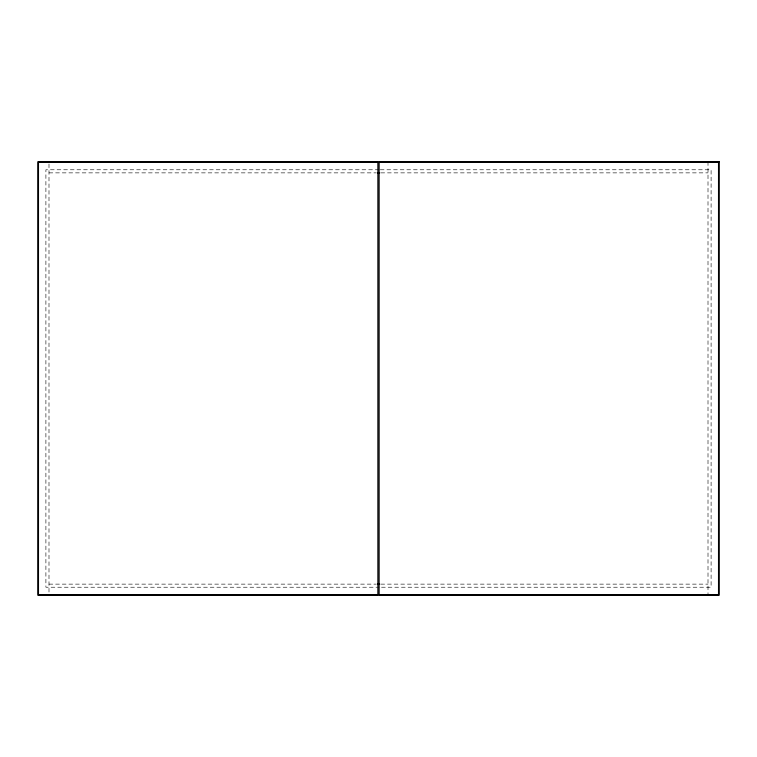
<?xml version="1.0" encoding="UTF-8"?>
<svg xmlns="http://www.w3.org/2000/svg" width="757" height="757" viewBox="0 0 757 757"><rect width="100%" height="100%" fill="white"/><g stroke="black" fill="none" stroke-linecap="round" stroke-linejoin="round"><path stroke-width="0.57" stroke-dasharray="3.79 2.84" d="M379.087 169.776L45.903 169.776L45.903 587.224L379.087 587.224M380.269 169.776L711.097 169.776L711.097 587.224L380.269 587.224M48.997 172.87L376.134 172.87M380.866 172.87L708.003 172.87M48.997 584.13L376.134 584.13M380.866 584.13L708.003 584.13M708.003 161.724L708.003 595.276M48.997 163.957L48.997 595.276"/><path stroke-width="1.14" d="M377.317 172.87L379.683 172.87M377.317 584.13L379.683 584.13M719.15 161.724L37.85 161.724L37.85 595.276L719.15 595.276L719.15 161.724M377.885 162.339L38.465 162.339L38.465 594.661L377.885 594.661L377.885 162.339M718.535 162.339L379.115 162.339L379.115 594.661L718.535 594.661L718.535 162.339"/></g></svg>
